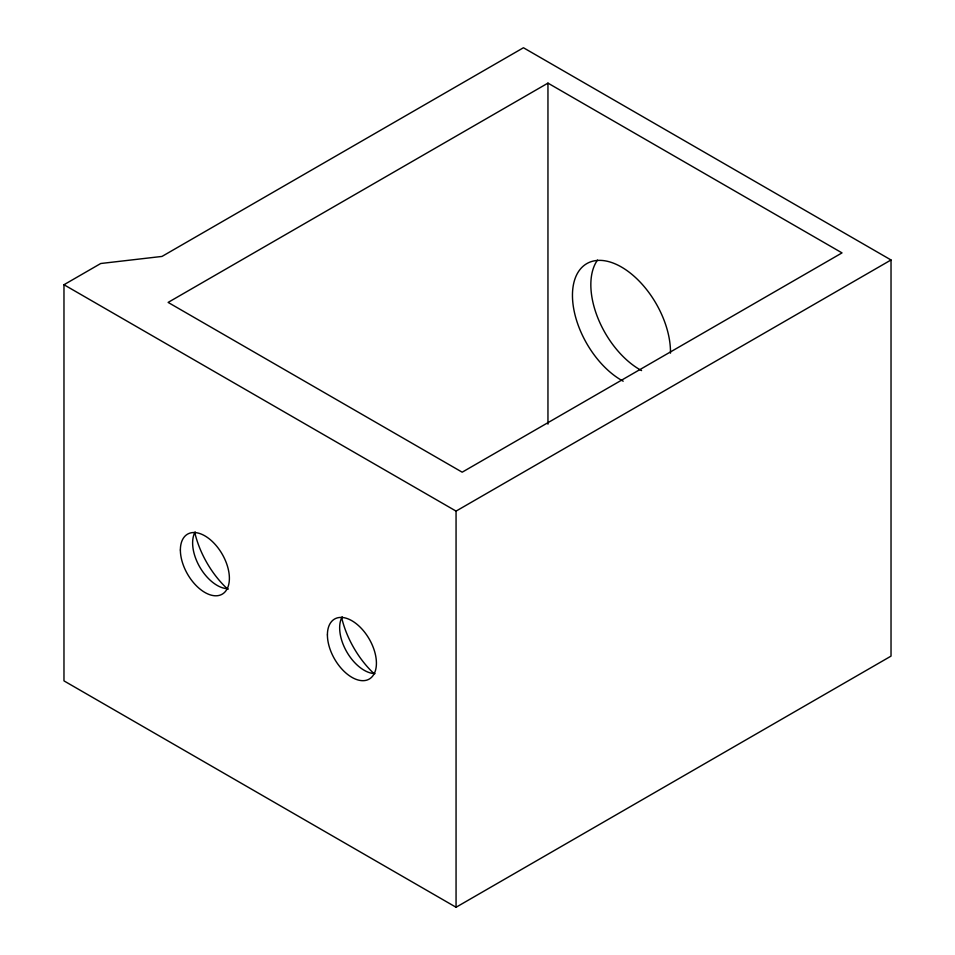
<?xml version="1.0" encoding="UTF-8"?>
<svg xmlns="http://www.w3.org/2000/svg" width="955" height="955" viewBox="0 0 955 955"><rect width="100%" height="100%" fill="white"/><g stroke="black" fill="none" stroke-linecap="round" stroke-linejoin="round"><path stroke-width="1.43" d="M63.973 284.733L100.729 263.508L161.992 256.429L523.447 47.75L891.027 259.975L891.027 656.121L456.06 907.25L63.973 680.879L63.973 284.733L456.06 511.104L891.027 259.975M547.955 83.121L168.116 302.413L462.184 472.188L842.024 252.896L547.955 83.121L547.955 424.163M456.06 511.104L456.06 907.25M227.935 589.354A69.309 40.015 60 0 1 194.892 532.95M373.871 673.514A69.631 40.206 60 0 1 341.699 617.789M227.97 588.722A34.655 20.007 60 0 1 199.798 567.091A34.655 20.007 60 0 1 195.154 531.875M375.005 673.609A34.655 20.007 60 0 1 346.832 651.979A34.655 20.007 60 0 1 342.188 616.763M623.197 381.2A69.309 40.015 60 0 1 572.463 296.265A69.309 40.015 60 0 1 621.61 267.125A69.309 40.015 60 0 1 670.47 353.171M641.581 370.588A69.309 40.015 60 0 1 597.794 317.812A69.309 40.015 60 0 1 597.508 260.082M180.376 550.008A34.655 20.007 60 0 0 217.131 595.741A34.655 20.007 60 0 0 217.131 546.726A34.655 20.007 60 0 0 180.376 550.008M327.41 634.896A34.655 20.007 60 0 0 364.165 680.629A34.655 20.007 60 0 0 364.165 631.613A34.655 20.007 60 0 0 327.41 634.896"/></g></svg>
